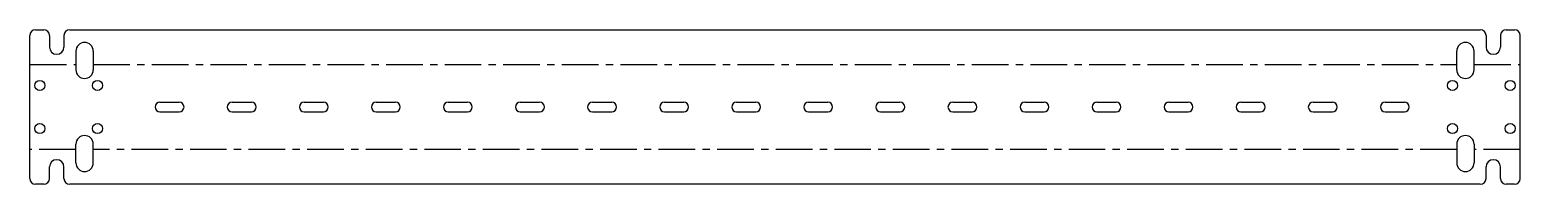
# Model space of a CAD drawing. Header units: millimetres. Extents: x -258 to 258, y -27 to 27.
import ezdxf

# ---------------------------------------------------------------- set-up
doc = ezdxf.new("R2010")
doc.units = ezdxf.units.MM
doc.linetypes.add('CENTERX2', pattern=[20.32, 12.7, -2.54, 2.54, -2.54])

msp = doc.modelspace()

# ---------------------------------------------------------------- linework, layer by layer
at = {"color": 7, "linetype": 'Continuous', "lineweight": 25}
for p, q in [((-256.5, 26.79), (-253.67, 26.79)), ((-244.67, 26.79), (244.67, 26.79)), ((253.67, 26.79), (256.5, 26.79)), ((-258.5, -24.79), (-258.5, 24.79)), ((-251.67, 24.79), (-251.67, 20.79)), ((-246.67, 24.79), (-246.67, 20.79)), ((246.67, 24.79), (246.67, 20.79)), ((251.67, 24.79), (251.67, 20.79)), ((258.5, -24.79), (258.5, 24.79)), ((-242.5, 19.39), (-242.5, 12.89)), ((-236.5, 19.39), (-236.5, 12.89)), ((236.5, 12.89), (236.5, 19.39)), ((242.5, 12.89), (242.5, 19.39)), ((-213.35, 1.65), (-206.65, 1.65)), ((-188.35, 1.65), (-181.65, 1.65)), ((-163.35, 1.65), (-156.65, 1.65)), ((-138.35, 1.65), (-131.65, 1.65)), ((-113.35, 1.65), (-106.65, 1.65)), ((-88.35, 1.65), (-81.65, 1.65)), ((-63.35, 1.65), (-56.65, 1.65)), ((-38.35, 1.65), (-31.65, 1.65)), ((-13.35, 1.65), (-6.65, 1.65)), ((11.65, 1.65), (18.35, 1.65)), ((36.65, 1.65), (43.35, 1.65)), ((61.65, 1.65), (68.35, 1.65)), ((86.65, 1.65), (93.35, 1.65)), ((111.65, 1.65), (118.35, 1.65)), ((136.65, 1.65), (143.35, 1.65)), ((161.65, 1.65), (168.35, 1.65)), ((186.65, 1.65), (193.35, 1.65)), ((211.65, 1.65), (218.35, 1.65)), ((-213.35, -1.65), (-206.65, -1.65)), ((-188.35, -1.65), (-181.65, -1.65)), ((-163.35, -1.65), (-156.65, -1.65)), ((-138.35, -1.65), (-131.65, -1.65)), ((-113.35, -1.65), (-106.65, -1.65)), ((-88.35, -1.65), (-81.65, -1.65)), ((-63.35, -1.65), (-56.65, -1.65)), ((-38.35, -1.65), (-31.65, -1.65)), ((-13.35, -1.65), (-6.65, -1.65)), ((11.65, -1.65), (18.35, -1.65)), ((36.65, -1.65), (43.35, -1.65)), ((61.65, -1.65), (68.35, -1.65)), ((86.65, -1.65), (93.35, -1.65)), ((111.65, -1.65), (118.35, -1.65)), ((136.65, -1.65), (143.35, -1.65)), ((161.65, -1.65), (168.35, -1.65)), ((186.65, -1.65), (193.35, -1.65)), ((211.65, -1.65), (218.35, -1.65)), ((-242.5, -19.39), (-242.5, -12.89)), ((-236.5, -19.39), (-236.5, -12.89)), ((236.5, -12.89), (236.5, -19.39)), ((242.5, -12.89), (242.5, -19.39)), ((-251.67, -24.79), (-251.67, -20.79)), ((-246.67, -24.79), (-246.67, -20.79)), ((246.67, -24.79), (246.67, -20.79)), ((251.67, -24.79), (251.67, -20.79)), ((-253.67, -26.79), (-256.5, -26.79)), ((244.67, -26.79), (-244.67, -26.79)), ((256.5, -26.79), (253.67, -26.79))]:
    msp.add_line(p, q, dxfattribs=at)
at = {"color": 7, "linetype": 'CENTERX2'}
for p, q in [((-258.5, 14.75), (-242.5, 14.75)), ((-236.5, 14.75), (236.5, 14.75)), ((242.5, 14.75), (258.5, 14.75)), ((-242.5, -14.75), (-258.5, -14.75)), ((236.5, -14.75), (-236.5, -14.75)), ((258.5, -14.75), (242.5, -14.75))]:
    msp.add_line(p, q, dxfattribs=at)
at = {"color": 7, "linetype": 'Continuous', "lineweight": 25}
for centre in [(-255, 7.5), (-235, 7.5), (235, 7.5), (255, 7.5), (-255, -7.5), (-235, -7.5), (235, -7.5), (255, -7.5)]:
    msp.add_circle(centre, 1.75, dxfattribs=at)
for centre, radius, start, end in [((-256.5, 24.79), 2, 90, 180), ((-253.67, 24.79), 2, 0, 90), ((-244.67, 24.79), 2, 90, 180), ((244.67, 24.79), 2, 0, 90), ((253.67, 24.79), 2, 90, 180), ((256.5, 24.79), 2, 0, 90), ((-249.17, 20.79), 2.5, 180, 0), ((-239.5, 19.39), 3, 0, 180), ((239.5, 19.39), 3, 0, 180), ((249.17, 20.79), 2.5, 180, 360), ((-239.5, 12.89), 3, 180, 0), ((239.5, 12.89), 3, 180, 0), ((-213.35, 0), 1.65, 90, 270), ((-206.65, 0), 1.65, 270, 90), ((-188.35, 0), 1.65, 90, 270), ((-181.65, 0), 1.65, 270, 90), ((-163.35, 0), 1.65, 90, 270), ((-156.65, 0), 1.65, 270, 90), ((-138.35, 0), 1.65, 90, 270), ((-131.65, 0), 1.65, 270, 90), ((-113.35, 0), 1.65, 90, 270), ((-106.65, 0), 1.65, 270, 90), ((-88.35, 0), 1.65, 90, 270), ((-81.65, 0), 1.65, 270, 90), ((-63.35, 0), 1.65, 90, 270), ((-56.65, 0), 1.65, 270, 90), ((-38.35, 0), 1.65, 90, 270), ((-31.65, 0), 1.65, 270, 90), ((-13.35, 0), 1.65, 90, 270), ((-6.65, 0), 1.65, 270, 90), ((11.65, 0), 1.65, 90, 270), ((18.35, 0), 1.65, 270, 90), ((36.65, 0), 1.65, 90, 270), ((43.35, 0), 1.65, 270, 90), ((61.65, 0), 1.65, 90, 270), ((68.35, 0), 1.65, 270, 90), ((86.65, 0), 1.65, 90, 270), ((93.35, 0), 1.65, 270, 90), ((111.65, 0), 1.65, 90, 270), ((118.35, 0), 1.65, 270, 90), ((136.65, 0), 1.65, 90, 270), ((143.35, 0), 1.65, 270, 90), ((161.65, 0), 1.65, 90, 270), ((168.35, 0), 1.65, 270, 90), ((186.65, 0), 1.65, 90, 270), ((193.35, 0), 1.65, 270, 90), ((211.65, 0), 1.65, 90, 270), ((218.35, 0), 1.65, 270, 90), ((-239.5, -12.89), 3, 0, 180), ((239.5, -12.89), 3, 0, 180), ((-249.17, -20.79), 2.5, 0, 180), ((-239.5, -19.39), 3, 180, 0), ((239.5, -19.39), 3, 180, 0), ((249.17, -20.79), 2.5, 0, 180), ((-256.5, -24.79), 2, 180, 270), ((-253.67, -24.79), 2, 270, 0), ((-244.67, -24.79), 2, 180, 270), ((244.67, -24.79), 2, 270, 0), ((253.67, -24.79), 2, 180, 270), ((256.5, -24.79), 2, 270, 0)]:
    msp.add_arc(centre, radius, start, end, dxfattribs=at)

doc.saveas('drawing.dxf')
